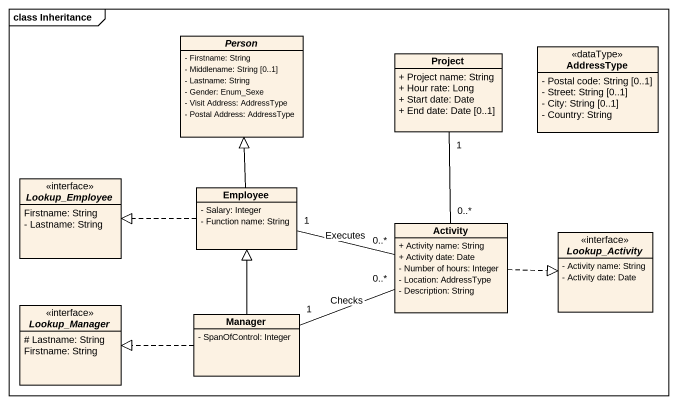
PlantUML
@startuml
mainframe class Inheritance
hide circle
hide empty members
skinparam classAttributeIconSize 0
abstract class "Person" as Person_ {
  - Firstname: String
  - Middlename: String [0..1]
  - Lastname: String
  - Gender: Enum_Sexe
  - Visit Address: AddressType
  - Postal Address: AddressType
}
class AddressType <<dataType>> {
  - Postal code: String [0..1]
  - Street: String [0..1]
  - City: String [0..1]
  - Country: String
}
class Project {
  + Project name: String
  + Hour rate: Long
  + Start date: Date
  + End date: Date [0..1]
}
interface Lookup_Employee {
  Firstname: String
  - Lastname: String
}
class Employee {
  - Salary: Integer
  - Function name: String
}
class Activity {
  + Activity name: String
  + Activity date: Date
  - Number of hours: Integer
  - Location: AddressType
  - Description: String
}
interface Lookup_Activity {
  - Activity name: String
  - Activity date: Date
}
interface Lookup_Manager {
  # Lastname: String
  Firstname: String
}
class Manager {
  - SpanOfControl: Integer
}
Employee -up-|> Person_
Employee .left.|> Lookup_Employee
Employee "1" -right- "0..*" Activity : Executes
Activity "0..*" -up- "1" Project
Activity .right.|> Lookup_Activity
Manager -up-|> Employee
Manager "1" -right- "0..*" Activity : Checks
Manager .left.|> Lookup_Manager
@enduml
